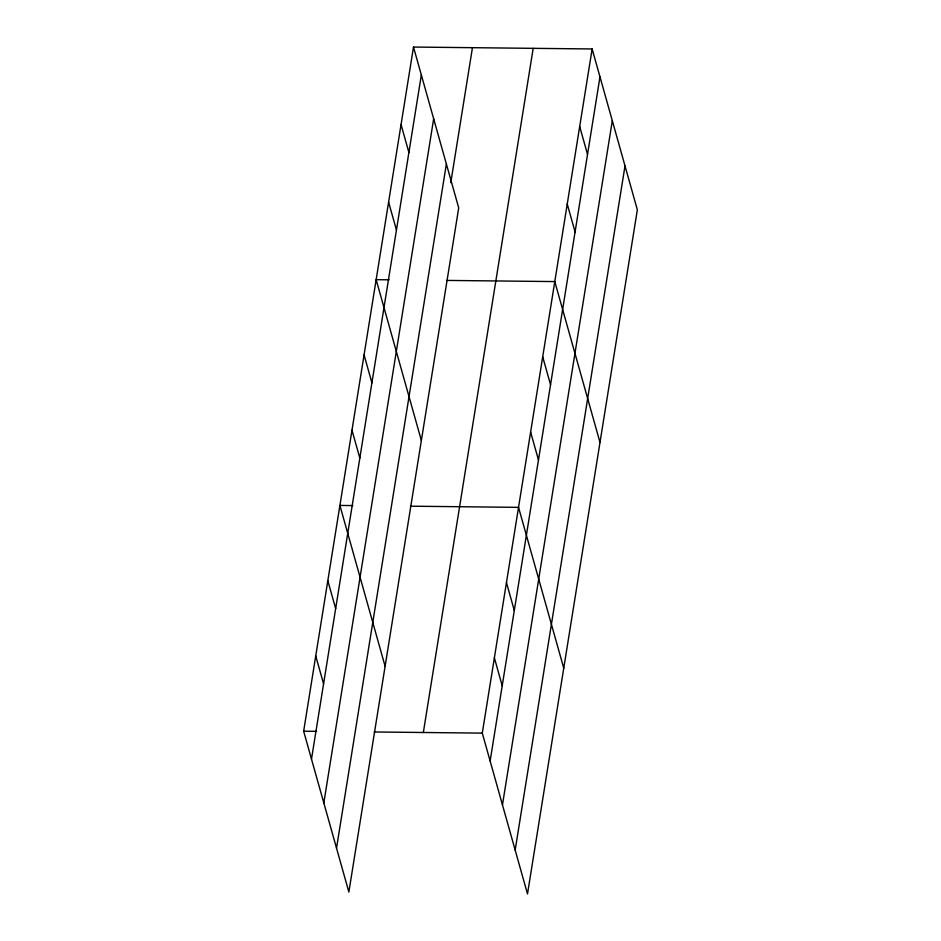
<?xml version="1.0" encoding="UTF-8"?>
<svg xmlns="http://www.w3.org/2000/svg" width="941" height="941" viewBox="0 0 941 941"><rect width="100%" height="100%" fill="white"/><g stroke="black" fill="none" stroke-linecap="round" stroke-linejoin="round"><path stroke-width="1.41" d="M413.499 47.05L458.714 207.879L348.864 892.033L303.649 731.204L413.499 47.05L592.136 48.967L637.351 209.796L527.501 893.95L482.286 733.121L592.136 48.967M311.495 759.093L421.345 74.939M323.822 802.967L433.672 118.813M336.525 848.17L446.375 164.005M450.786 182.66L472.453 47.685M423.344 732.486L533.194 48.332M490.132 761.01L599.982 76.844M502.459 804.884L612.309 120.719M515.162 850.076L625.012 165.922M389.092 279.806L376.153 279.665L421.356 440.494M446.669 280.418L554.79 281.582L599.993 442.411M352.84 505.576L339.901 505.435L385.104 666.263M410.417 506.187L518.538 507.352L563.753 668.181M303.649 731.204L316.588 731.345M374.177 731.969L482.286 733.121M579.691 126.506L587.525 154.383M567.247 204.044L575.08 231.921M542.71 356.839L550.544 384.716M530.63 432.095L538.464 459.973M401.054 124.588L408.888 152.477M506.458 582.608L514.292 610.497M388.598 202.127L396.443 230.016M494.378 657.865L502.212 685.754M364.073 354.922L371.907 382.811M351.981 430.178L359.827 458.067M327.821 580.691L335.655 608.58M315.741 655.948L323.575 683.836"/></g></svg>
